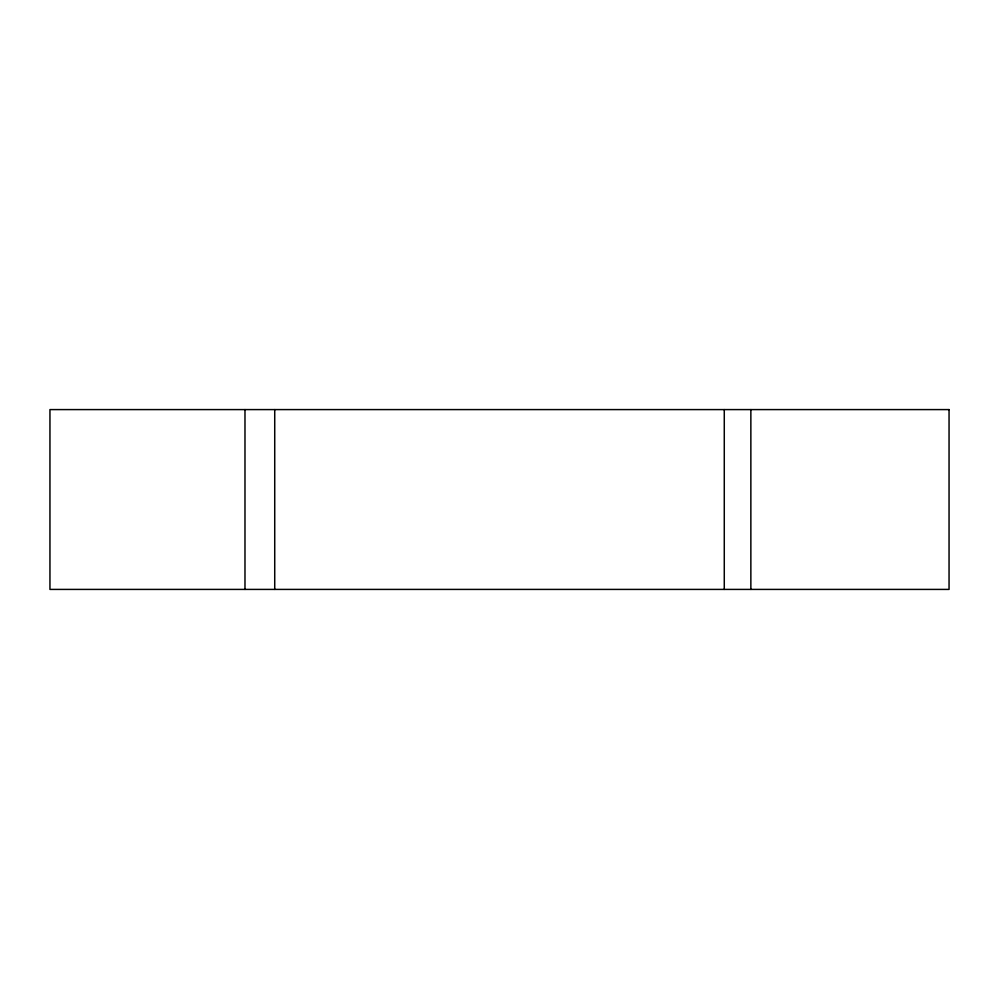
<?xml version="1.0" encoding="UTF-8"?>
<svg xmlns="http://www.w3.org/2000/svg" width="999" height="999" viewBox="0 0 999 999"><rect width="100%" height="100%" fill="white"/><g stroke="black" fill="none" stroke-linecap="round" stroke-linejoin="round"><path stroke-width="1.5" d="M750.861 409.59L750.861 589.41M724.275 409.59L724.275 589.41M274.725 409.59L274.725 589.41M244.98 409.59L244.98 589.41M949.05 409.59L49.95 409.59L49.95 589.41L949.05 589.41L949.05 409.59"/></g></svg>
